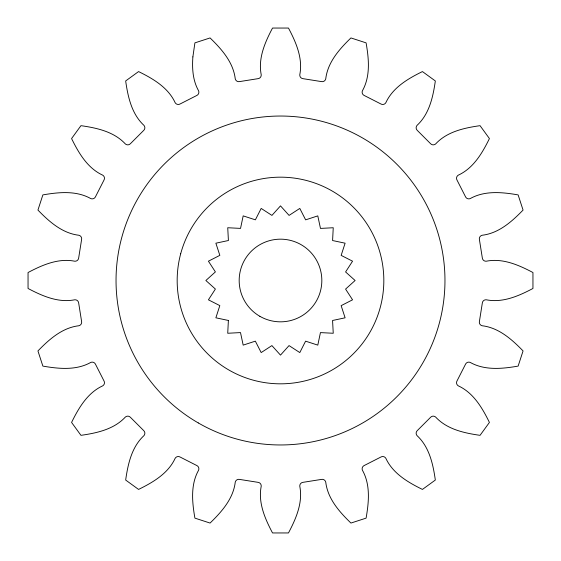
<?xml version="1.0" encoding="UTF-8"?>
<svg xmlns="http://www.w3.org/2000/svg" width="561" height="561" viewBox="0 0 561 561"><rect width="100%" height="100%" fill="white"/><g stroke="black" fill="none" stroke-linecap="round" stroke-linejoin="round"><path stroke-width="0.84" d="M192.879 56.899C192.03 68.47 192.753 80.447 198.58 90.777A3.604 3.604 0 0 1 196.701 95.517L180.102 103.974A3.604 3.604 0 0 1 175.165 102.712C168.139 87.474 152.992 78.666 138.567 71.577L125.664 80.952C127.943 96.864 131.646 113.988 143.96 125.376A3.604 3.604 0 0 1 143.637 130.468L130.468 143.637A3.604 3.604 0 0 1 125.376 143.96C113.988 131.646 96.864 127.943 80.952 125.664L71.577 138.567C78.666 152.992 87.474 168.139 102.712 175.165A3.604 3.604 0 0 1 103.974 180.102L95.517 196.701A3.604 3.604 0 0 1 90.777 198.58C76.142 190.382 58.709 192.157 42.867 194.905L37.938 210.073C49.144 221.609 62.201 233.285 78.863 235.255A3.604 3.604 0 0 1 81.59 239.568L78.673 257.962A3.604 3.604 0 0 1 74.746 261.216C58.295 257.948 42.264 265.016 28.05 272.527L28.05 288.473C42.264 295.984 58.295 303.052 74.746 299.784A3.604 3.604 0 0 1 78.673 303.038L81.59 321.432A3.604 3.604 0 0 1 78.863 325.745C62.201 327.715 49.144 339.391 37.938 350.927L42.867 366.095C58.709 368.843 76.142 370.618 90.777 362.42A3.604 3.604 0 0 1 95.517 364.299L103.974 380.898A3.604 3.604 0 0 1 102.712 385.835C87.474 392.861 78.666 408.008 71.577 422.433L80.952 435.336C96.864 433.057 113.988 429.354 125.376 417.04A3.604 3.604 0 0 1 130.468 417.363L143.637 430.532A3.604 3.604 0 0 1 143.96 435.624C131.646 447.012 127.943 464.136 125.664 480.048L138.567 489.423C152.992 482.334 168.139 473.526 175.165 458.288A3.604 3.604 0 0 1 180.102 457.026L196.701 465.483A3.604 3.604 0 0 1 198.58 470.223C190.382 484.858 192.157 502.291 194.905 518.133L210.073 523.062C221.609 511.856 233.285 498.799 235.255 482.137A3.604 3.604 0 0 1 239.568 479.41L257.962 482.327A3.604 3.604 0 0 1 261.216 486.254C257.948 502.705 265.016 518.736 272.527 532.95L288.473 532.95C295.984 518.736 303.052 502.705 299.784 486.254A3.604 3.604 0 0 1 303.038 482.327L321.432 479.41A3.604 3.604 0 0 1 325.745 482.137C327.715 498.799 339.391 511.856 350.927 523.062L366.095 518.133C368.843 502.291 370.618 484.858 362.42 470.223A3.604 3.604 0 0 1 364.299 465.483L380.898 457.026A3.604 3.604 0 0 1 385.835 458.288C392.861 473.526 408.008 482.334 422.433 489.423L435.336 480.048C433.057 464.136 429.354 447.012 417.04 435.624A3.604 3.604 0 0 1 417.363 430.532L430.532 417.363A3.604 3.604 0 0 1 435.624 417.04C447.012 429.354 464.136 433.057 480.048 435.336L489.423 422.433C482.334 408.008 473.526 392.861 458.288 385.835A3.604 3.604 0 0 1 457.026 380.898L465.483 364.299A3.604 3.604 0 0 1 470.223 362.42C484.858 370.618 502.291 368.843 518.133 366.095L523.062 350.927C511.856 339.391 498.799 327.715 482.137 325.745A3.604 3.604 0 0 1 479.41 321.432L482.327 303.038A3.604 3.604 0 0 1 486.254 299.784C502.705 303.052 518.736 295.984 532.95 288.473L532.95 272.527C518.736 265.016 502.705 257.948 486.254 261.216A3.604 3.604 0 0 1 482.327 257.962L479.41 239.568A3.604 3.604 0 0 1 482.137 235.255C498.799 233.285 511.856 221.609 523.062 210.073L518.133 194.905C502.291 192.157 484.858 190.382 470.223 198.58A3.604 3.604 0 0 1 465.483 196.701L457.026 180.102A3.604 3.604 0 0 1 458.288 175.165C473.526 168.139 482.334 152.992 489.423 138.567L480.048 125.664C464.136 127.943 447.012 131.646 435.624 143.96A3.604 3.604 0 0 1 430.532 143.637L417.363 130.468A3.604 3.604 0 0 1 417.04 125.376C429.354 113.988 433.057 96.864 435.336 80.952L422.433 71.577C408.008 78.666 392.861 87.474 385.835 102.712A3.604 3.604 0 0 1 380.898 103.974L364.299 95.517A3.604 3.604 0 0 1 362.42 90.777C370.618 76.142 368.843 58.709 366.095 42.867L350.927 37.938C339.391 49.144 327.715 62.201 325.745 78.863A3.604 3.604 0 0 1 321.432 81.59L303.038 78.673A3.604 3.604 0 0 1 299.784 74.746C303.052 58.295 295.984 42.264 288.473 28.05L272.527 28.05C265.016 42.264 257.948 58.295 261.216 74.746A3.604 3.604 0 0 1 257.962 78.673L239.568 81.59A3.604 3.604 0 0 1 235.255 78.863C233.285 62.201 221.609 49.144 210.073 37.938L194.905 42.867L192.879 56.899M228.383 320.457L227.731 333.262L240.501 332.582L243.179 345.12L255.346 341.151L261.181 352.574L271.903 345.597L280.493 355.113L289.041 345.597L299.798 352.574L305.598 341.165L317.799 345.12L320.443 332.603L333.248 333.262L332.568 320.485L345.106 317.807L341.144 305.647L352.56 299.812L345.583 289.09L355.106 280.5L345.59 271.952L352.56 261.188L341.158 255.388L345.106 243.194L332.589 240.543L333.248 227.738L320.478 228.418L317.792 215.88L305.633 219.849L299.798 208.426L289.076 215.403L280.5 205.873L271.938 215.403L261.181 208.426L255.381 219.835L243.179 215.88L240.536 228.397L227.731 227.738L228.411 240.515L215.873 243.194L219.835 255.353L208.419 261.188L215.396 271.91L205.873 280.5L215.389 289.048L208.419 299.812L219.821 305.612L215.873 317.807L228.383 320.457M180.691 253.754L180.418 254.806A103.329 103.329 0 0 0 180.418 306.194L180.691 307.246A103.329 103.329 0 0 0 253.754 380.309L254.806 380.582A103.329 103.329 0 0 0 306.194 380.582L307.246 380.309A103.329 103.329 0 0 0 380.309 307.246L380.582 306.194A103.329 103.329 0 0 0 380.582 254.806L380.309 253.754A103.329 103.329 0 0 0 307.246 180.691L306.194 180.418A103.329 103.329 0 0 0 254.806 180.418L253.754 180.691A103.329 103.329 0 0 0 180.691 253.754M259.834 316.292A41.332 41.332 0 0 0 321.832 280.5A41.332 41.332 0 0 0 259.834 244.708A41.332 41.332 0 0 0 259.834 316.292M198.271 422.931A164.464 164.464 0 0 0 444.964 280.5A164.464 164.464 0 0 0 198.271 138.069A164.464 164.464 0 0 0 198.271 422.931"/></g></svg>
